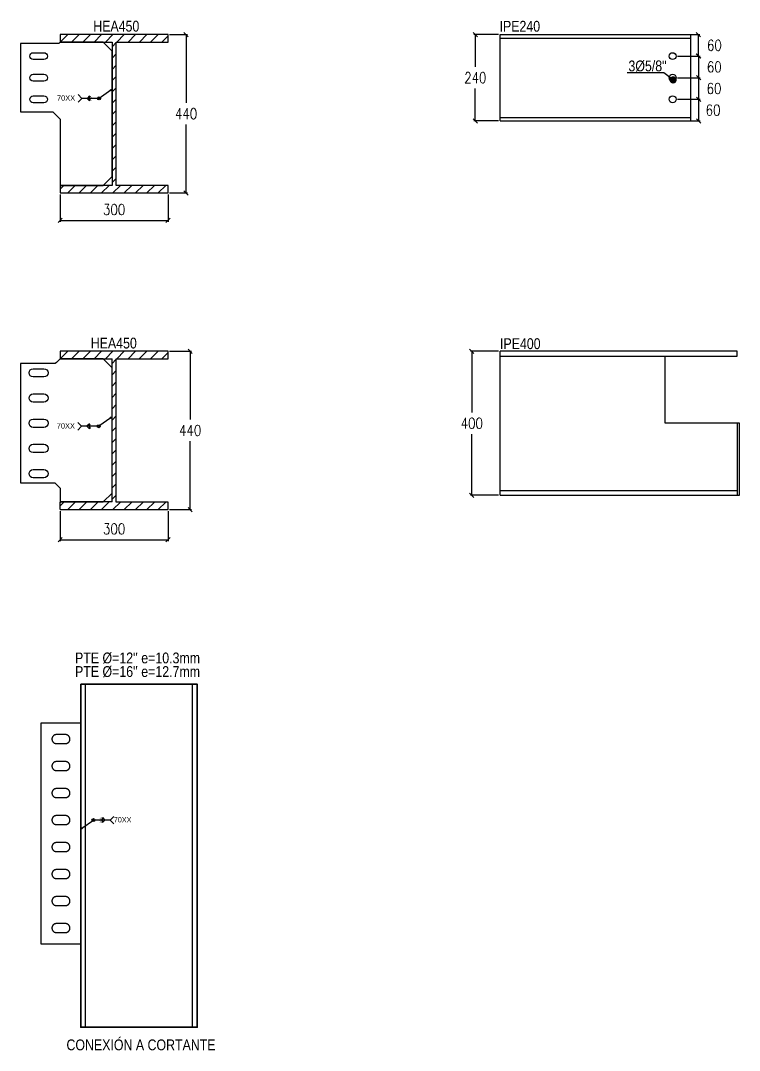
# Model space of a CAD drawing. Header units: millimetres. Extents: x -999 to 93225, y -17477 to 29086.
# Drawn here: x 10775 to 12773, y -12000 to -9139 of the extents above; entities that cross this region are included whole.
import ezdxf
from ezdxf.enums import TextEntityAlignment as Align

# ---------------------------------------------------------------- set-up
doc = ezdxf.new("R2010")
doc.units = ezdxf.units.MM
doc.header["$LTSCALE"] = 0.4
doc.layers.get('0').update_dxf_attribs({"color": 255})
for name, color, linetype in [('COTAS', 8, 'Continuous'), ('P-PLATINA', 6, 'Continuous'), ('perforaciones', 1, 'Continuous'), ('TITULO', 3, 'Continuous'), ('VIGAS', 5, 'Continuous')]:
    doc.layers.add(name, color=color, linetype=linetype)
doc.layers.add('E_COLUMNAS-3', color=1, linetype='Continuous', lineweight=35)
doc.styles.add('Arial Narrow', font='', dxfattribs={"height": 0.2})
doc.styles.add('CNI_COTAS', font='romans.shx', dxfattribs={"width": 0.8})
doc.styles.add('ROMANS', font='DINGRAFO.SHX')
doc.styles.get('Arial Narrow').set_extended_font_data('Arial Narrow')
doc.dimstyles.new('1.1', dxfattribs={"dimscale": 0, "dimtxt": 15, "dimasz": 20, "dimexe": 2, "dimexo": 2, "dimgap": 7, "dimtad": 1, "dimdec": 0, "dimzin": 4, "dimdsep": 46, "dimtxsty": 'CNI_COTAS', "dimblk": 'DOTSMALL', "dimcen": 0, "dimclrd": 256, "dimclrt": 3, "dimadec": 0, "dimazin": 0, "dimtfac": 1, "dimtdec": 0, "dimtmove": 2, "dimatfit": 0, "dimldrblk": 'DOT', "dimfxl": 0.05, "dimtolj": 1, "dimtzin": 0, "dimarcsym": 1})
doc.dimstyles.new('1.4', dxfattribs={"dimscale": 0, "dimtxt": 30, "dimasz": 12, "dimexe": 4, "dimexo": 4, "dimgap": 15, "dimtad": 1, "dimdec": 0, "dimzin": 4, "dimdsep": 46, "dimtxsty": 'CNI_COTAS', "dimblk": 'OBLIQUE', "dimcen": -0.09, "dimclrd": 256, "dimclrt": 3, "dimadec": 0, "dimazin": 0, "dimtfac": 1, "dimtdec": 0, "dimtmove": 2, "dimatfit": 0, "dimldrblk": 'DOT', "dimfxl": 0.05, "dimtolj": 1, "dimtzin": 0, "dimarcsym": 0})

# ---------------------------------------------------------------- blocks, each defined once
blk = doc.blocks.new('_Oblique')
at = {"color": 0, "linetype": 'ByBlock', "lineweight": -2}
blk.add_line((-0.5, -0.5), (0.5, 0.5), dxfattribs=at)
blk = doc.blocks.new('*D555')
at = {"layer": 'COTAS', "color": 0, "lineweight": -2, "transparency": 16777216}
for p, q in [((12103.7, -10057.5), (12025.3, -10057.5)), ((12103.7, -10457.5), (12025.3, -10457.5))]:
    blk.add_line(p, q, dxfattribs=at)
at = {"layer": 'COTAS', "lineweight": -2, "transparency": 16777216}
for p, q in [((12029.3, -10057.5), (12029.3, -10227.5)), ((12029.3, -10457.5), (12029.3, -10287.5))]:
    blk.add_line(p, q, dxfattribs=at)
at = {"layer": 'Defpoints', "color": 0, "transparency": 16777216}
for p in [(12029.3, -10057.5), (12107.7, -10057.5), (12107.7, -10457.5)]:
    blk.add_point(p, dxfattribs=at)
at = {"layer": 'COTAS', "lineweight": -2, "transparency": 16777216, "xscale": 12, "yscale": 12, "zscale": 12}
for p, rotation in [((12029.3, -10057.5), 90), ((12029.3, -10457.5), 270)]:
    blk.add_blockref('_Oblique', p, dxfattribs=dict(at, rotation=rotation))
at = {"layer": 'COTAS', "color": 3, "transparency": 16777216, "insert": (12029.3, -10257.5), "char_height": 30, "attachment_point": 5, "rotation": 0.01, "style": 'CNI_COTAS'}
blk.add_mtext('\\A1;400', dxfattribs=at)
blk = doc.blocks.new('_Dot')
at = {"color": 0, "linetype": 'ByBlock', "lineweight": -2}
blk.add_line((-0.5, 0), (-1, 0), dxfattribs=at)
at = {"color": 0, "linetype": 'ByBlock', "const_width": 0.5}
blk.add_lwpolyline([(-0.25, 0, 1), (0.25, 0, 1)], format="xyb", close=True, dxfattribs=at)
blk = doc.blocks.new('*D589')
at = {"layer": 'COTAS', "color": 0, "lineweight": -2, "transparency": 16777216}
for p, q in [((11189.3, -9177.7), (11239.3, -9177.7)), ((11189.3, -9617.7), (11239.3, -9617.7))]:
    blk.add_line(p, q, dxfattribs=at)
at = {"layer": 'COTAS', "lineweight": -2, "transparency": 16777216}
for p, q in [((11235.3, -9177.7), (11235.3, -9367.7)), ((11235.3, -9617.7), (11235.3, -9427.7))]:
    blk.add_line(p, q, dxfattribs=at)
at = {"layer": 'Defpoints', "color": 0, "transparency": 16777216}
for p in [(11185.3, -9177.7), (11235.3, -9177.7), (11185.3, -9617.7)]:
    blk.add_point(p, dxfattribs=at)
at = {"layer": 'COTAS', "lineweight": -2, "transparency": 16777216, "xscale": 12, "yscale": 12, "zscale": 12}
for p, rotation in [((11235.3, -9177.7), 90), ((11235.3, -9617.7), 270)]:
    blk.add_blockref('_Oblique', p, dxfattribs=dict(at, rotation=rotation))
at = {"layer": 'COTAS', "color": 3, "transparency": 16777216, "insert": (11235.3, -9397.7), "char_height": 30, "attachment_point": 5, "rotation": 0.01, "style": 'CNI_COTAS'}
blk.add_mtext('\\A1;440', dxfattribs=at)
blk = doc.blocks.new('*D591')
at = {"layer": 'COTAS', "color": 0, "lineweight": -2, "transparency": 16777216}
for p, q in [((10885.3, -9621.7), (10885.3, -9698)), ((11185.3, -9621.7), (11185.3, -9698))]:
    blk.add_line(p, q, dxfattribs=at)
at = {"layer": 'COTAS', "lineweight": -2, "transparency": 16777216}
blk.add_line((10885.3, -9694), (11185.3, -9694), dxfattribs=at)
at = {"layer": 'Defpoints', "color": 0, "transparency": 16777216}
for p in [(10885.3, -9617.7), (11185.3, -9617.7), (11185.3, -9694)]:
    blk.add_point(p, dxfattribs=at)
at = {"layer": 'COTAS', "lineweight": -2, "transparency": 16777216, "xscale": 12, "yscale": 12, "zscale": 12, "rotation": 180}
blk.add_blockref('_Oblique', (10885.3, -9694), dxfattribs=at)
at = {"layer": 'COTAS', "lineweight": -2, "transparency": 16777216, "xscale": 12, "yscale": 12, "zscale": 12}
blk.add_blockref('_Oblique', (11185.3, -9694), dxfattribs=at)
at = {"layer": 'COTAS', "color": 3, "transparency": 16777216, "insert": (11035.3, -9664), "char_height": 30, "attachment_point": 5, "style": 'CNI_COTAS'}
blk.add_mtext('\\A1;300', dxfattribs=at)
blk = doc.blocks.new('*D650')
at = {"layer": 'COTAS', "color": 0, "lineweight": -2, "transparency": 16777216}
for p, q in [((12103.7, -9177.7), (12035.1, -9177.7)), ((12103.7, -9417.7), (12035.1, -9417.7))]:
    blk.add_line(p, q, dxfattribs=at)
at = {"layer": 'COTAS', "lineweight": -2, "transparency": 16777216}
for p, q in [((12039.1, -9177.7), (12039.1, -9267.7)), ((12039.1, -9417.7), (12039.1, -9327.7))]:
    blk.add_line(p, q, dxfattribs=at)
at = {"layer": 'Defpoints', "color": 0, "transparency": 16777216}
for p in [(12039.1, -9177.7), (12107.7, -9177.7), (12107.7, -9417.7)]:
    blk.add_point(p, dxfattribs=at)
at = {"layer": 'COTAS', "lineweight": -2, "transparency": 16777216, "xscale": 12, "yscale": 12, "zscale": 12}
for p, rotation in [((12039.1, -9177.7), 90), ((12039.1, -9417.7), 270)]:
    blk.add_blockref('_Oblique', p, dxfattribs=dict(at, rotation=rotation))
at = {"layer": 'COTAS', "color": 3, "transparency": 16777216, "insert": (12039.1, -9297.7), "char_height": 30, "attachment_point": 5, "rotation": 0.01, "style": 'CNI_COTAS'}
blk.add_mtext('\\A1;240', dxfattribs=at)
blk = doc.blocks.new('_DotSmall')
at = {"color": 0, "linetype": 'ByBlock', "const_width": 0.5}
blk.add_lwpolyline([(-0.0625, 0, 1), (0.0625, 0, 1)], format="xyb", close=True, dxfattribs=at)
blk = doc.blocks.new('SOLDADURA FILETE ALREDEDOR')
h = blk.add_hatch(color=256)
h.dxf.hatch_style = 1
h.paths.add_polyline_path([(5063.7, 3679), (5060.1, 3684.2), (5066.4, 3684.8)])
for p, q in [((5061.9, 3681.6), (5015.5, 3649.2)), ((5015.5, 3649.2), (4948.3, 3649.2))]:
    blk.add_line(p, q)
for points in [[(5066.4, 3684.8), (5063.7, 3679), (5060.1, 3684.2)], [(4978.7, 3649.2), (4978.7, 3659.2), (4968.7, 3649.2), (4978.7, 3639.2)]]:
    blk.add_lwpolyline(points, close=True)
blk.add_lwpolyline([(4933.5, 3634.4), (4948.3, 3649.2), (4933.5, 3664)])
blk.add_circle((5015.5, 3649.2), 5.81)
at = {"layer": 'TITULO', "style": 'ROMANS'}
for s, height, p in [('70XX', 21, (4851, 3640)), ('6', 7.5, (4979.7, 3650.9)), ('6', 7.5, (4979.7, 3639.3))]:
    blk.add_text(s, height=height, dxfattribs=at).set_placement(p)
blk = doc.blocks.new('SOLDADURA FILETE ALREDEDOR 1 DE 8')
h = blk.add_hatch(color=256)
h.dxf.hatch_style = 1
h.paths.add_polyline_path([(8202.3, -7175.2), (8199.7, -7171.4), (8204.2, -7171)])
for p, q in [((8201, -7173.3), (8168, -7196.3)), ((8168, -7196.3), (8120.2, -7196.3)), ((8141.8, -7189.2), (8134.7, -7196.3)), ((8141.8, -7203.4), (8134.7, -7196.3)), ((8141.8, -7196.3), (8141.8, -7189.2)), ((8141.8, -7196.3), (8141.8, -7203.4))]:
    blk.add_line(p, q)
blk.add_lwpolyline([(8204.2, -7171), (8202.3, -7175.2), (8199.7, -7171.4)], close=True)
blk.add_lwpolyline([(8109.7, -7206.8), (8120.2, -7196.3), (8109.7, -7185.8)])
blk.add_circle((8168, -7196.3), 4.13)
at = {"layer": 'TITULO', "style": 'ROMANS'}
for s, height, p in [('70XX', 14.92, (8051.2, -7202.9)), ('8', 5.33, (8142.6, -7195.1)), ('8', 5.33, (8142.6, -7203.4))]:
    blk.add_text(s, height=height, dxfattribs=at).set_placement(p)
blk = doc.blocks.new('*D759')
at = {"layer": 'COTAS', "color": 0, "lineweight": -2, "transparency": 16777216}
for p, q in [((12601.2, -9237.7), (12663.8, -9237.7)), ((12601.2, -9297.7), (12663.8, -9297.7))]:
    blk.add_line(p, q, dxfattribs=at)
at = {"layer": 'COTAS', "lineweight": -2, "transparency": 16777216}
blk.add_line((12659.8, -9237.7), (12659.8, -9297.7), dxfattribs=at)
at = {"layer": 'Defpoints', "color": 0, "transparency": 16777216}
for p in [(12597.2, -9237.7), (12597.2, -9297.7), (12659.8, -9297.7)]:
    blk.add_point(p, dxfattribs=at)
at = {"layer": 'COTAS', "lineweight": -2, "transparency": 16777216, "xscale": 12, "yscale": 12, "zscale": 12}
for p, rotation in [((12659.8, -9237.7), 90), ((12659.8, -9297.7), 270)]:
    blk.add_blockref('_Oblique', p, dxfattribs=dict(at, rotation=rotation))
at = {"layer": 'COTAS', "color": 3, "transparency": 16777216, "insert": (12703.1, -9267.7), "char_height": 30, "attachment_point": 5, "rotation": 0.01, "style": 'CNI_COTAS'}
blk.add_mtext('\\A1;60', dxfattribs=at)
blk = doc.blocks.new('*D760')
at = {"layer": 'COTAS', "color": 0, "lineweight": -2, "transparency": 16777216}
for p, q in [((12601.2, -9297.7), (12663.8, -9297.7)), ((12601.2, -9357.7), (12663.8, -9357.7))]:
    blk.add_line(p, q, dxfattribs=at)
at = {"layer": 'COTAS', "lineweight": -2, "transparency": 16777216}
blk.add_line((12659.8, -9297.7), (12659.8, -9357.7), dxfattribs=at)
at = {"layer": 'Defpoints', "color": 0, "transparency": 16777216}
for p in [(12597.2, -9297.7), (12597.2, -9357.7), (12659.8, -9357.7)]:
    blk.add_point(p, dxfattribs=at)
at = {"layer": 'COTAS', "lineweight": -2, "transparency": 16777216, "xscale": 12, "yscale": 12, "zscale": 12}
for p, rotation in [((12659.8, -9297.7), 90), ((12659.8, -9357.7), 270)]:
    blk.add_blockref('_Oblique', p, dxfattribs=dict(at, rotation=rotation))
at = {"layer": 'COTAS', "color": 3, "transparency": 16777216, "insert": (12702.6, -9327.7), "char_height": 30, "attachment_point": 5, "rotation": 0.01, "style": 'CNI_COTAS'}
blk.add_mtext('\\A1;60', dxfattribs=at)
blk = doc.blocks.new('*D757')
at = {"layer": 'COTAS', "color": 0, "lineweight": -2, "transparency": 16777216}
for p, q in [((12601.2, -9357.7), (12663.7, -9357.7)), ((12601.2, -9417.7), (12663.7, -9417.7))]:
    blk.add_line(p, q, dxfattribs=at)
at = {"layer": 'COTAS', "lineweight": -2, "transparency": 16777216}
blk.add_line((12659.7, -9357.7), (12659.7, -9417.7), dxfattribs=at)
at = {"layer": 'Defpoints', "color": 0, "transparency": 16777216}
for p in [(12597.2, -9357.7), (12597.2, -9417.7), (12659.7, -9417.7)]:
    blk.add_point(p, dxfattribs=at)
at = {"layer": 'COTAS', "lineweight": -2, "transparency": 16777216, "xscale": 12, "yscale": 12, "zscale": 12}
for p, rotation in [((12659.7, -9357.7), 90), ((12659.7, -9417.7), 270)]:
    blk.add_blockref('_Oblique', p, dxfattribs=dict(at, rotation=rotation))
at = {"layer": 'COTAS', "color": 3, "transparency": 16777216, "insert": (12699.9, -9387.7), "char_height": 30, "attachment_point": 5, "rotation": 0.01, "style": 'CNI_COTAS'}
blk.add_mtext('\\A1;60', dxfattribs=at)
blk = doc.blocks.new('*D758')
at = {"layer": 'COTAS', "color": 0, "lineweight": -2, "transparency": 16777216}
for p, q in [((12601.2, -9177.7), (12663.3, -9177.7)), ((12601.2, -9237.7), (12663.3, -9237.7))]:
    blk.add_line(p, q, dxfattribs=at)
at = {"layer": 'COTAS', "lineweight": -2, "transparency": 16777216}
blk.add_line((12659.3, -9237.7), (12659.3, -9177.7), dxfattribs=at)
at = {"layer": 'Defpoints', "color": 0, "transparency": 16777216}
for p in [(12597.2, -9177.7), (12659.3, -9177.7), (12597.2, -9237.7)]:
    blk.add_point(p, dxfattribs=at)
at = {"layer": 'COTAS', "lineweight": -2, "transparency": 16777216, "xscale": 12, "yscale": 12, "zscale": 12}
for p, rotation in [((12659.3, -9177.7), 90), ((12659.3, -9237.7), 270)]:
    blk.add_blockref('_Oblique', p, dxfattribs=dict(at, rotation=rotation))
at = {"layer": 'COTAS', "color": 3, "transparency": 16777216, "insert": (12703.5, -9207.7), "char_height": 30, "attachment_point": 5, "rotation": 0.01, "style": 'CNI_COTAS'}
blk.add_mtext('\\A1;60', dxfattribs=at)
blk = doc.blocks.new('*D853')
at = {"layer": 'COTAS', "color": 0, "lineweight": -2, "transparency": 16777216}
for p, q in [((10885.3, -10501.5), (10885.3, -10585)), ((11185.3, -10501.5), (11185.3, -10585))]:
    blk.add_line(p, q, dxfattribs=at)
at = {"layer": 'COTAS', "lineweight": -2, "transparency": 16777216}
blk.add_line((10885.3, -10581), (11185.3, -10581), dxfattribs=at)
at = {"layer": 'Defpoints', "color": 0, "transparency": 16777216}
for p in [(10885.3, -10497.5), (11185.3, -10497.5), (11185.3, -10581)]:
    blk.add_point(p, dxfattribs=at)
at = {"layer": 'COTAS', "lineweight": -2, "transparency": 16777216, "xscale": 12, "yscale": 12, "zscale": 12, "rotation": 180}
blk.add_blockref('_Oblique', (10885.3, -10581), dxfattribs=at)
at = {"layer": 'COTAS', "lineweight": -2, "transparency": 16777216, "xscale": 12, "yscale": 12, "zscale": 12}
blk.add_blockref('_Oblique', (11185.3, -10581), dxfattribs=at)
at = {"layer": 'COTAS', "color": 3, "transparency": 16777216, "insert": (11035.3, -10551), "char_height": 30, "attachment_point": 5, "style": 'CNI_COTAS'}
blk.add_mtext('\\A1;300', dxfattribs=at)
blk = doc.blocks.new('*D854')
at = {"layer": 'COTAS', "color": 0, "lineweight": -2, "transparency": 16777216}
for p, q in [((11189.3, -10057.5), (11250.6, -10057.5)), ((11189.3, -10497.5), (11250.6, -10497.5))]:
    blk.add_line(p, q, dxfattribs=at)
at = {"layer": 'COTAS', "lineweight": -2, "transparency": 16777216}
for p, q in [((11246.6, -10057.5), (11246.6, -10247.5)), ((11246.6, -10497.5), (11246.6, -10307.5))]:
    blk.add_line(p, q, dxfattribs=at)
at = {"layer": 'Defpoints', "color": 0, "transparency": 16777216}
for p in [(11185.3, -10057.5), (11246.6, -10057.5), (11185.3, -10497.5)]:
    blk.add_point(p, dxfattribs=at)
at = {"layer": 'COTAS', "lineweight": -2, "transparency": 16777216, "xscale": 12, "yscale": 12, "zscale": 12}
for p, rotation in [((11246.6, -10057.5), 90), ((11246.6, -10497.5), 270)]:
    blk.add_blockref('_Oblique', p, dxfattribs=dict(at, rotation=rotation))
at = {"layer": 'COTAS', "color": 3, "transparency": 16777216, "insert": (11246.6, -10277.5), "char_height": 30, "attachment_point": 5, "rotation": 0.01, "style": 'CNI_COTAS'}
blk.add_mtext('\\A1;440', dxfattribs=at)
blk = doc.blocks.new('SOLDADURA FILETE ALREDEDOR 1')
h = blk.add_hatch(color=256)
h.dxf.hatch_style = 1
h.paths.add_polyline_path([(4945.5, 3619.4), (4949.1, 3614.2), (4942.8, 3613.6)])
for p in [(4947.3, 3616.8), (5060.9, 3649.2)]:
    blk.add_line(p, (4993.7, 3649.2))
for points in [[(5030, 3649.2), (5030, 3659.2), (5040, 3649.2), (5030, 3639.2)], [(4942.8, 3613.6), (4945.5, 3619.4), (4949.1, 3614.2)]]:
    blk.add_lwpolyline(points, close=True)
blk.add_lwpolyline([(5075.7, 3634.4), (5060.9, 3649.2), (5075.7, 3664)])
blk.add_circle((4993.7, 3649.2), 5.81)
at = {"layer": 'TITULO', "style": 'ROMANS'}
for s, height, p in [('10', 7.5, (5017.8, 3650.9)), ('70XX', 21, (5076, 3640)), ('10', 7.5, (5017.8, 3640.2))]:
    blk.add_text(s, height=height, dxfattribs=at).set_placement(p)

msp = doc.modelspace()

# ---------------------------------------------------------------- hatches: boundary and pattern name
at = {"linetype": 'Continuous'}
h = msp.add_hatch(dxfattribs=at)
h.set_pattern_fill('', scale=7, style=0, pattern_type=0)
h.set_pattern_definition([(45, (10885.323, -9198.703), (-15.71545, 15.71545), [])])
h.paths.add_polyline_path([(10885.3, -9177.7), (10885.3, -9198.7), (11029.6, -9198.7), (11029.6, -9596.7), (10885.3, -9596.7), (10885.3, -9617.7), (11185.3, -9617.7), (11185.3, -9596.7), (11041.1, -9596.7), (11041.1, -9198.7), (11185.3, -9198.7), (11185.3, -9177.7)])
h = msp.add_hatch(dxfattribs=at)
h.set_pattern_fill('', scale=7, style=0, pattern_type=0)
h.set_pattern_definition([(45, (10885.323, -10078.483), (-15.71545, 15.71545), [])])
h.paths.add_polyline_path([(10885.3, -10057.5), (10885.3, -10078.5), (11029.6, -10078.5), (11029.6, -10476.2), (10885.3, -10476.2), (10885.3, -10497.5), (11185.3, -10497.5), (11185.3, -10476.5), (11041.1, -10476.5), (11041.1, -10078.5), (11185.3, -10078.5), (11185.3, -10057.5)])

# ---------------------------------------------------------------- linework, layer by layer
at = {"color": 2}
for p, q in [((12107.7, -9417.7), (12107.7, -9177.7)), ((12107.7, -9177.7), (12637.7, -9177.7)), ((12637.7, -9417.7), (12637.7, -9177.7)), ((12107.7, -9187.5), (12637.7, -9187.5)), ((12107.7, -9407.9), (12637.7, -9407.9)), ((12107.7, -9417.7), (12637.7, -9417.7)), ((12767, -10257.5), (12567, -10257.5)), ((12567, -10444), (12767, -10444)), ((12567, -10457.5), (12767, -10457.5))]:
    msp.add_line(p, q, dxfattribs=at)
at = {"color": 30}
msp.add_line((12291.1, -9177.7), (12381.1, -9177.7), dxfattribs=at)
at = {"color": 2, "linetype": 'Continuous'}
for p, q in [((11185.3, -10057.5), (10885.3, -10057.5)), ((10885.3, -10057.5), (10885.3, -10078.5)), ((11185.3, -10078.5), (11185.3, -10057.5)), ((12107.7, -10457.5), (12107.7, -10057.5)), ((10885.3, -10078.5), (11029.6, -10078.5)), ((11029.6, -10476.2), (11029.6, -10078.5)), ((11041.1, -10476.5), (11041.1, -10078.5)), ((11041.1, -10078.5), (11185.3, -10078.5)), ((12567, -10257.5), (12567, -10071)), ((10885.3, -10457.5), (10885.3, -10478.5)), ((12107.7, -10444), (12567, -10444)), ((12107.7, -10457.5), (12567, -10457.5)), ((11029.6, -10476.2), (10885.3, -10476.2)), ((10885.3, -10497.5), (10885.3, -10476.5)), ((10885.3, -10497.5), (11185.3, -10497.5)), ((11185.3, -10476.5), (11041.1, -10476.5)), ((11185.3, -10497.5), (11185.3, -10476.5))]:
    msp.add_line(p, q, dxfattribs=at)
msp.add_lwpolyline([(12107.7, -10071), (12767, -10071), (12767, -10057.5), (12107.7, -10057.5)], dxfattribs=at)
at = {"layer": 'COTAS', "ltscale": 0.0004}
for p, q in [((10955.5, -11935.2), (10955.5, -10982.4)), ((11253.5, -11935.2), (11253.5, -10982.4))]:
    msp.add_line(p, q, dxfattribs=at)
at = {"layer": 'E_COLUMNAS-3'}
msp.add_polyline3d([(10942.5, -10982.4, 0), (11266.5, -10982.4, 0), (11266.5, -11935.2, 0), (10942.5, -11935.2, 0)], close=True, dxfattribs=at)
at = {"layer": 'P-PLATINA', "linetype": 'Continuous'}
for p, q in [((10798.8, -10257.5), (10799.7, -10253.1)), ((10799.7, -10261.9), (10798.8, -10257.5)), ((10799.7, -10253.1), (10802.2, -10249.4)), ((10802.2, -10265.6), (10799.7, -10261.9)), ((10802.2, -10249.4), (10805.9, -10246.9)), ((10805.9, -10268.1), (10802.2, -10265.6)), ((10805.9, -10246.9), (10810.3, -10246)), ((10810.3, -10269), (10805.9, -10268.1)), ((10810.3, -10246), (10840.3, -10246)), ((10810.3, -10246), (10814.6, -10246)), ((10840.3, -10269), (10810.3, -10269)), ((10814.6, -10269), (10810.3, -10269)), ((10840.3, -10246), (10844.7, -10246.9)), ((10844.7, -10268.1), (10840.3, -10269)), ((10844.7, -10246.9), (10848.5, -10249.4)), ((10848.5, -10265.6), (10844.7, -10268.1)), ((10848.5, -10249.4), (10850.9, -10253.1)), ((10850.9, -10261.9), (10848.5, -10265.6)), ((10850.9, -10253.1), (10851.8, -10257.5)), ((10851.8, -10257.5), (10850.9, -10261.9)), ((10798.8, -10327.5), (10799.7, -10323.1)), ((10799.7, -10323.1), (10802.2, -10319.4)), ((10802.2, -10319.4), (10805.9, -10316.9)), ((10805.9, -10316.9), (10810.3, -10316)), ((10810.3, -10316), (10840.3, -10316)), ((10810.3, -10316), (10814.6, -10316)), ((10840.3, -10316), (10844.7, -10316.9)), ((10844.7, -10316.9), (10848.5, -10319.4)), ((10848.5, -10319.4), (10850.9, -10323.1)), ((10850.9, -10323.1), (10851.8, -10327.5)), ((10799.7, -10331.9), (10798.8, -10327.5)), ((10802.2, -10335.6), (10799.7, -10331.9)), ((10805.9, -10338.1), (10802.2, -10335.6)), ((10810.3, -10339), (10805.9, -10338.1)), ((10840.3, -10339), (10810.3, -10339)), ((10814.6, -10339), (10810.3, -10339)), ((10844.7, -10338.1), (10840.3, -10339)), ((10848.5, -10335.6), (10844.7, -10338.1)), ((10850.9, -10331.9), (10848.5, -10335.6)), ((10851.8, -10327.5), (10850.9, -10331.9)), ((10798.8, -10397.5), (10799.7, -10393.1)), ((10799.7, -10401.9), (10798.8, -10397.5)), ((10799.7, -10393.1), (10802.2, -10389.4)), ((10802.2, -10405.6), (10799.7, -10401.9)), ((10802.2, -10389.4), (10805.9, -10386.9)), ((10805.9, -10408.1), (10802.2, -10405.6)), ((10805.9, -10386.9), (10810.3, -10386)), ((10810.3, -10409), (10805.9, -10408.1)), ((10810.3, -10386), (10840.3, -10386)), ((10810.3, -10386), (10814.6, -10386)), ((10840.3, -10409), (10810.3, -10409)), ((10814.6, -10409), (10810.3, -10409)), ((10840.3, -10386), (10844.7, -10386.9)), ((10844.7, -10408.1), (10840.3, -10409)), ((10844.7, -10386.9), (10848.5, -10389.4)), ((10848.5, -10405.6), (10844.7, -10408.1)), ((10848.5, -10389.4), (10850.9, -10393.1)), ((10850.9, -10401.9), (10848.5, -10405.6)), ((10850.9, -10393.1), (10851.8, -10397.5)), ((10851.8, -10397.5), (10850.9, -10401.9))]:
    msp.add_line(p, q, dxfattribs=at)
for points in [[(11004.6, -9198.7), (10885.3, -9198.7), (10881.3, -9202.7), (10875.3, -9202.7), (10775.3, -9202.7), (10775.3, -9392.7), (10865.3, -9392.7), (10875.3, -9402.7), (10885.3, -9412.7), (10885.3, -9596.7), (11004.6, -9596.7), (11029.6, -9571.7), (11029.6, -9223.7)], [(10942.5, -11704.9), (10832.5, -11704.9), (10832.5, -11089.9), (10942.5, -11089.9)]]:
    msp.add_lwpolyline(points, close=True, dxfattribs=at)
for points in [[(10817, -9247.2), (10810.3, -9247.2), (10806.7, -9246.5), (10803.6, -9244.4), (10801.5, -9241.3), (10800.8, -9237.7), (10801.5, -9234.1), (10803.6, -9231), (10806.7, -9228.9), (10810.3, -9228.2), (10817, -9228.2)], [(10810.3, -9228.2), (10840.3, -9228.2), (10844, -9228.9), (10847, -9231), (10849.1, -9234.1), (10849.8, -9237.7), (10849.1, -9241.3), (10847, -9244.4), (10844, -9246.5), (10840.3, -9247.2), (10810.3, -9247.2)], [(10817, -9307.2), (10810.3, -9307.2), (10806.7, -9306.5), (10803.6, -9304.4), (10801.5, -9301.3), (10800.8, -9297.7), (10801.5, -9294.1), (10803.6, -9291), (10806.7, -9288.9), (10810.3, -9288.2), (10817, -9288.2)], [(10810.3, -9288.2), (10840.3, -9288.2), (10844, -9288.9), (10847, -9291), (10849.1, -9294.1), (10849.8, -9297.7), (10849.1, -9301.3), (10847, -9304.4), (10844, -9306.5), (10840.3, -9307.2), (10810.3, -9307.2)], [(10840.3, -9367.2), (10810.3, -9367.2), (10806.7, -9366.5), (10803.6, -9364.4), (10801.5, -9361.3), (10800.8, -9357.7), (10801.5, -9354.1), (10803.6, -9351), (10806.7, -9348.9), (10810.3, -9348.2), (10840.3, -9348.2)], [(10833.7, -9348.2), (10840.3, -9348.2), (10844, -9348.9), (10847, -9351), (10849.1, -9354.1), (10849.8, -9357.7), (10849.1, -9361.3), (10847, -9364.4), (10844, -9366.5), (10840.3, -9367.2), (10833.7, -9367.2)], [(11029.6, -10103.5), (11004.6, -10078.5), (10885.3, -10078.5), (10875.3, -10088.5), (10871.8, -10092), (10775.3, -10092), (10775.3, -10423), (10870.8, -10423), (10885.3, -10437.5), (10885.3, -10476.2), (11004.6, -10476.2), (11029.6, -10451.5)], [(10814.6, -10129), (10810.3, -10129), (10805.9, -10128.1), (10802.2, -10125.6), (10799.7, -10121.9), (10798.8, -10117.5), (10799.7, -10113.1), (10802.2, -10109.4), (10805.9, -10106.9), (10810.3, -10106), (10814.6, -10106)], [(10810.3, -10106), (10840.3, -10106), (10844.7, -10106.9), (10848.5, -10109.4), (10850.9, -10113.1), (10851.8, -10117.5), (10850.9, -10121.9), (10848.5, -10125.6), (10844.7, -10128.1), (10840.3, -10129), (10810.3, -10129)], [(10814.6, -10199), (10810.3, -10199), (10805.9, -10198.1), (10802.2, -10195.6), (10799.7, -10191.9), (10798.8, -10187.5), (10799.7, -10183.1), (10802.2, -10179.4), (10805.9, -10176.9), (10810.3, -10176), (10814.6, -10176)], [(10810.3, -10176), (10840.3, -10176), (10844.7, -10176.9), (10848.5, -10179.4), (10850.9, -10183.1), (10851.8, -10187.5), (10850.9, -10191.9), (10848.5, -10195.6), (10844.7, -10198.1), (10840.3, -10199), (10810.3, -10199)]]:
    msp.add_lwpolyline(points, dxfattribs=at)
at = {"layer": 'P-PLATINA'}
msp.add_lwpolyline([(12773, -10457.5), (12773, -10257.5), (12767, -10257.5), (12767, -10457.5)], close=True, dxfattribs=at)
at = {"layer": 'P-PLATINA', "linetype": 'Continuous'}
for points in [[(10875, -11122.4), (10887.5, -11122.4), (10900, -11122.4), (10912.5, -11122.4), (10912.5, -11134.9), (10912.5, -11147.4), (10900, -11147.4), (10887.5, -11147.4), (10875, -11147.4), (10862.5, -11147.4), (10862.5, -11134.9), (10862.5, -11122.4), (10875, -11122.4)], [(10875, -11197.4), (10887.5, -11197.4), (10900, -11197.4), (10912.5, -11197.4), (10912.5, -11209.9), (10912.5, -11222.4), (10900, -11222.4), (10887.5, -11222.4), (10875, -11222.4), (10862.5, -11222.4), (10862.5, -11209.9), (10862.5, -11197.4), (10875, -11197.4)], [(10875, -11272.4), (10887.5, -11272.4), (10900, -11272.4), (10912.5, -11272.4), (10912.5, -11284.9), (10912.5, -11297.4), (10900, -11297.4), (10887.5, -11297.4), (10875, -11297.4), (10862.5, -11297.4), (10862.5, -11284.9), (10862.5, -11272.4), (10875, -11272.4)], [(10875, -11347.4), (10887.5, -11347.4), (10900, -11347.4), (10912.5, -11347.4), (10912.5, -11359.9), (10912.5, -11372.4), (10900, -11372.4), (10887.5, -11372.4), (10875, -11372.4), (10862.5, -11372.4), (10862.5, -11359.9), (10862.5, -11347.4), (10875, -11347.4)], [(10875, -11422.4), (10887.5, -11422.4), (10900, -11422.4), (10912.5, -11422.4), (10912.5, -11434.9), (10912.5, -11447.4), (10900, -11447.4), (10887.5, -11447.4), (10875, -11447.4), (10862.5, -11447.4), (10862.5, -11434.9), (10862.5, -11422.4), (10875, -11422.4)], [(10875, -11497.4), (10887.5, -11497.4), (10900, -11497.4), (10912.5, -11497.4), (10912.5, -11509.9), (10912.5, -11522.4), (10900, -11522.4), (10887.5, -11522.4), (10875, -11522.4), (10862.5, -11522.4), (10862.5, -11509.9), (10862.5, -11497.4), (10875, -11497.4)], [(10875, -11572.4), (10887.5, -11572.4), (10900, -11572.4), (10912.5, -11572.4), (10912.5, -11584.9), (10912.5, -11597.4), (10900, -11597.4), (10887.5, -11597.4), (10875, -11597.4), (10862.5, -11597.4), (10862.5, -11584.9), (10862.5, -11572.4), (10875, -11572.4)], [(10875, -11647.4), (10887.5, -11647.4), (10900, -11647.4), (10912.5, -11647.4), (10912.5, -11659.9), (10912.5, -11672.4), (10900, -11672.4), (10887.5, -11672.4), (10875, -11672.4), (10862.5, -11672.4), (10862.5, -11659.9), (10862.5, -11647.4), (10875, -11647.4)]]:
    msp.add_rational_spline(points, [1, 1, 1, 0.707106781187, 1, 0.707106781187, 1, 1, 1, 0.707106781187, 1, 0.707106781187, 1], degree=2, knots=[0, 0, 0, 1, 1, 2.570796, 2.570796, 4.141593, 4.141593, 5.141593, 5.141593, 6.712389, 6.712389, 8.283185, 8.283185, 8.283185], dxfattribs=at)
at = {"layer": 'perforaciones'}
for centre in [(12587.4, -9237.7), (12587.4, -9297.7), (12587.4, -9357.7)]:
    msp.add_circle(centre, 9.5, dxfattribs=at)
at = {"layer": 'VIGAS', "color": 2}
for p, q in [((11185.3, -9177.7), (10885.3, -9177.7)), ((10885.3, -9177.7), (10885.3, -9198.7)), ((11185.3, -9198.7), (11185.3, -9177.7)), ((10885.3, -9198.7), (11029.6, -9198.7)), ((11029.6, -9198.7), (11029.6, -9596.7)), ((11041.1, -9596.7), (11041.1, -9198.7)), ((11041.1, -9198.7), (11185.3, -9198.7)), ((11029.6, -9596.7), (10885.3, -9596.7)), ((10885.3, -9596.7), (10885.3, -9617.7)), ((11185.3, -9596.7), (11041.1, -9596.7)), ((11185.3, -9617.7), (11185.3, -9596.7)), ((10885.3, -9617.7), (11185.3, -9617.7))]:
    msp.add_line(p, q, dxfattribs=at)

# ---------------------------------------------------------------- block references
for name, p, xscale, yscale, zscale in [('SOLDADURA FILETE ALREDEDOR', (7430.1, -11947.6), 0.7104614331683008, 0.7104614331683008, 0.7104614331683008), ('SOLDADURA FILETE ALREDEDOR 1', (7532.4, -13877.6), 0.6899231572736597, 0.6899231572736597, 0.6899231572736597)]:
    msp.add_blockref(name, p, dxfattribs=dict(xscale=xscale, yscale=yscale, zscale=zscale))
msp.add_blockref('SOLDADURA FILETE ALREDEDOR 1 DE 8', (2824.7, -3069.5))

# ---------------------------------------------------------------- texts
at = {"color": 96, "style": 'Arial Narrow'}
for s, p in [('HEA450', (11041.3, -9154.5)), ('IPE240', (12162.8, -9154.8)), ('3%%C5/8"', (12517.6, -9264.9)), ('HEA450', (11034.3, -10034.8)), ('IPE400', (12164.1, -10036.5)), ("PTE Ø=12'' e=10.3mm", (11100.3, -10909.5)), ("PTE Ø=16'' e=12.7mm", (11100.3, -10947.3)), ('CONEXIÓN A CORTANTE', (11110, -11984.3))]:
    msp.add_text(s, height=30, dxfattribs=at).set_placement(p, align=Align.MIDDLE_CENTER)
at = {"layer": 'COTAS', "color": 3, "insert": (12224.5, -11217.2), "char_height": 30, "attachment_point": 1, "style": 'CNI_COTAS'}
msp.add_mtext('\\P ', dxfattribs=at)

# ---------------------------------------------------------------- dimensions: what is measured, and where the dimension line sits
at = {"layer": 'COTAS'}
for base, p1, p2, picture, middle in [((11235.3, -9177.7), (11185.3, -9617.7), (11185.3, -9177.7), '*D589', (11235.3, -9397.7)), ((12039.1, -9177.7), (12107.7, -9417.7), (12107.7, -9177.7), '*D650', (12039.1, -9297.7)), ((11246.6, -10057.5), (11185.3, -10497.5), (11185.3, -10057.5), '*D854', (11246.6, -10277.5)), ((12029.3, -10057.5), (12107.7, -10457.5), (12107.7, -10057.5), '*D555', (12029.3, -10257.5))]:
    dim = msp.add_linear_dim(base=base, p1=p1, p2=p2, angle=90, dimstyle='1.4', override={"dimscale": 1}, dxfattribs=at)
    dim.commit()
    dim.dimension.update_dxf_attribs({"geometry": picture, "text_midpoint": middle, "text_rotation": 0.01})
for base, p1, p2, picture, middle in [((12659.3, -9177.7), (12597.2, -9237.7), (12597.2, -9177.7), '*D758', (12703.5, -9207.7)), ((12659.8, -9297.7), (12597.2, -9237.7), (12597.2, -9297.7), '*D759', (12703.1, -9267.7)), ((12659.8, -9357.7), (12597.2, -9297.7), (12597.2, -9357.7), '*D760', (12702.6, -9327.7)), ((12659.7, -9417.7), (12597.2, -9357.7), (12597.2, -9417.7), '*D757', (12699.9, -9387.7))]:
    dim = msp.add_linear_dim(base=base, p1=p1, p2=p2, angle=90, dimstyle='1.4', override={"dimscale": 1}, dxfattribs=at)
    dim.commit()
    dim.dimension.update_dxf_attribs({"geometry": picture, "text_midpoint": middle, "dimtype": 160, "text_rotation": 0.01})
for base, p1, p2, picture, middle in [((11185.3, -9694), (10885.3, -9617.7), (11185.3, -9617.7), '*D591', (11035.3, -9664)), ((11185.3, -10581), (10885.3, -10497.5), (11185.3, -10497.5), '*D853', (11035.3, -10551))]:
    dim = msp.add_linear_dim(base=base, p1=p1, p2=p2, dimstyle='1.4', override={"dimscale": 1}, dxfattribs=at)
    dim.commit()
    dim.dimension.update_dxf_attribs({"geometry": picture, "text_midpoint": middle})

# ---------------------------------------------------------------- leaders
msp.add_leader([(12588.7, -9303.8), (12563.2, -9283.8), (12461, -9284.4)], dimstyle='1.1', override={"dimscale": 1}, dxfattribs=at)

doc.saveas('drawing.dxf')
